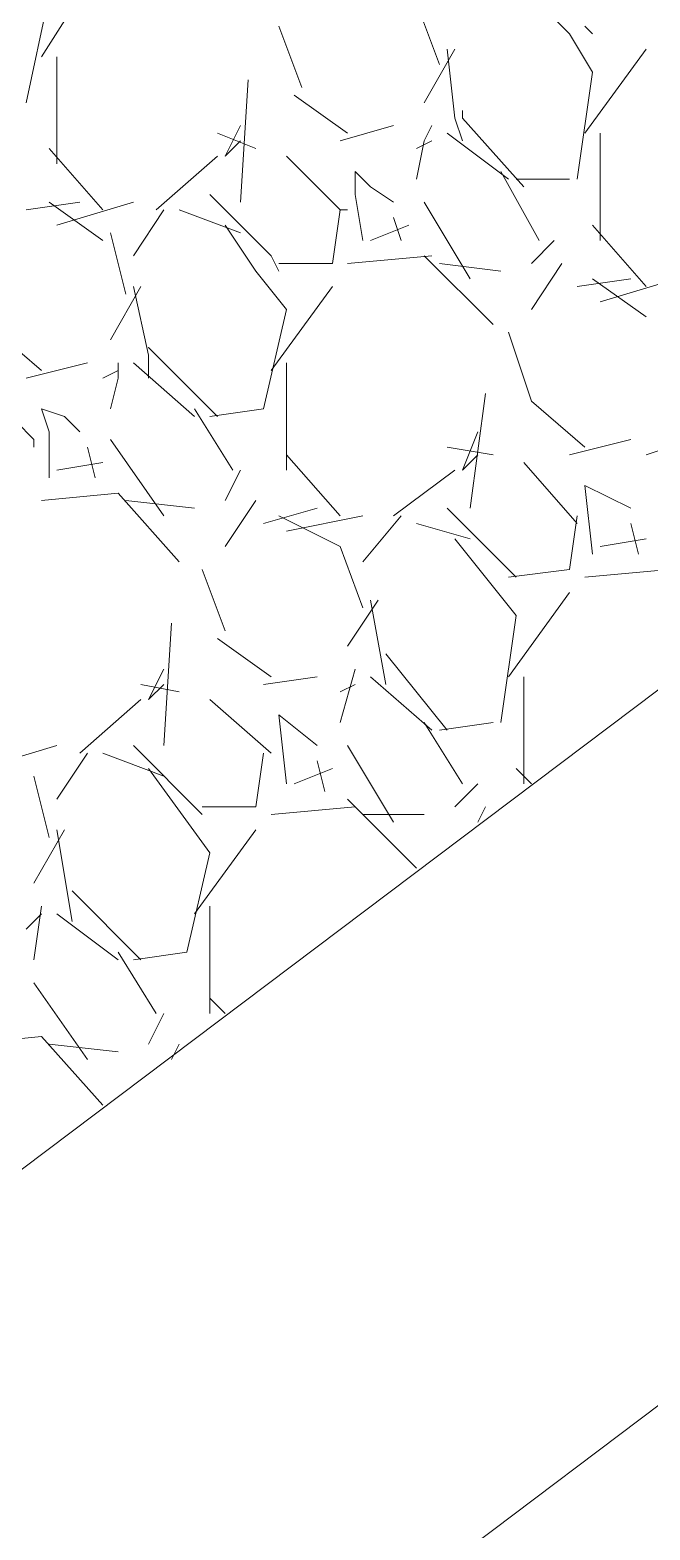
# Model space of a CAD drawing. Header units: metres. Extents: x 536440 to 536837, y 1836560 to 1836836.
# Drawn here: x 536593.825 to 536594.635, y 1836692.145 to 1836694.105 of the extents above; entities that cross this region are included whole.
import ezdxf

# ---------------------------------------------------------------- set-up
doc = ezdxf.new("R2010")
doc.units = ezdxf.units.M
doc.header["$MEASUREMENT"] = 0
doc.layers.add('Level 42', color=1, linetype='Continuous', lineweight=0)

msp = doc.modelspace()

# ---------------------------------------------------------------- linework, layer by layer
at = {"layer": 'Level 42', "color": 7, "linetype": 'Continuous', "lineweight": 0}
for p, q in [((536597.96, 1836695.74), (536592.85, 1836691.89)), ((536597.96, 1836695.74), (536592.85, 1836691.89)), ((536599.01, 1836695.6), (536592.7, 1836690.84)), ((536599.01, 1836695.6), (536592.7, 1836690.84)), ((536593.84, 1836694.07), (536593.91, 1836694.18)), ((536593.84, 1836694.07), (536593.91, 1836694.18)), ((536593.82, 1836694.01), (536593.85, 1836694.15)), ((536593.82, 1836694.01), (536593.85, 1836694.15)), ((536594.53, 1836694.1), (536594.48, 1836694.15)), ((536594.53, 1836694.1), (536594.48, 1836694.15)), ((536594.36, 1836694.06), (536594.33, 1836694.14)), ((536594.36, 1836694.06), (536594.33, 1836694.14)), ((536594.18, 1836694.03), (536594.15, 1836694.11)), ((536594.18, 1836694.03), (536594.15, 1836694.11)), ((536594.56, 1836694.1), (536594.55, 1836694.11)), ((536594.56, 1836694.1), (536594.55, 1836694.11)), ((536594.56, 1836694.05), (536594.53, 1836694.1)), ((536594.56, 1836694.05), (536594.53, 1836694.1)), ((536593.86, 1836693.93), (536593.86, 1836694.07)), ((536593.86, 1836693.93), (536593.86, 1836694.07)), ((536594.34, 1836694.01), (536594.38, 1836694.08)), ((536594.34, 1836694.01), (536594.38, 1836694.08)), ((536594.37, 1836694.08), (536594.38, 1836693.99)), ((536594.37, 1836694.08), (536594.38, 1836693.99)), ((536594.55, 1836693.97), (536594.63, 1836694.08)), ((536594.55, 1836693.97), (536594.63, 1836694.08)), ((536594.54, 1836693.91), (536594.56, 1836694.05)), ((536594.54, 1836693.91), (536594.56, 1836694.05)), ((536594.11, 1836694.04), (536594.1, 1836693.88)), ((536594.11, 1836694.04), (536594.1, 1836693.88)), ((536594.24, 1836693.97), (536594.17, 1836694.02)), ((536594.24, 1836693.97), (536594.17, 1836694.02)), ((536594.38, 1836693.99), (536594.39, 1836693.96)), ((536594.38, 1836693.99), (536594.39, 1836693.96)), ((536594.39, 1836694), (536594.39, 1836693.99)), ((536594.39, 1836694), (536594.39, 1836693.99)), ((536594.39, 1836694), (536594.39, 1836693.99)), ((536594.39, 1836694), (536594.39, 1836693.99)), ((536594.39, 1836693.99), (536594.47, 1836693.9)), ((536594.39, 1836693.99), (536594.47, 1836693.9)), ((536594.39, 1836693.99), (536594.47, 1836693.9)), ((536594.39, 1836693.99), (536594.47, 1836693.9)), ((536594.07, 1836693.97), (536594.12, 1836693.95)), ((536594.07, 1836693.97), (536594.12, 1836693.95)), ((536594.08, 1836693.94), (536594.1, 1836693.98)), ((536594.08, 1836693.94), (536594.1, 1836693.98)), ((536594.3, 1836693.98), (536594.23, 1836693.96)), ((536594.3, 1836693.98), (536594.23, 1836693.96)), ((536594.35, 1836693.98), (536594.34, 1836693.96)), ((536594.35, 1836693.98), (536594.34, 1836693.96)), ((536594.37, 1836693.97), (536594.45, 1836693.91)), ((536594.37, 1836693.97), (536594.45, 1836693.91)), ((536594.57, 1836693.83), (536594.57, 1836693.97)), ((536594.57, 1836693.83), (536594.57, 1836693.97)), ((536593.92, 1836693.87), (536593.85, 1836693.95)), ((536593.92, 1836693.87), (536593.85, 1836693.95)), ((536594.08, 1836693.94), (536594.1, 1836693.96)), ((536594.08, 1836693.94), (536594.1, 1836693.96)), ((536594.34, 1836693.96), (536594.33, 1836693.91)), ((536594.33, 1836693.95), (536594.35, 1836693.96)), ((536594.34, 1836693.96), (536594.33, 1836693.91)), ((536594.33, 1836693.95), (536594.35, 1836693.96)), ((536594.07, 1836693.94), (536593.99, 1836693.87)), ((536594.07, 1836693.94), (536593.99, 1836693.87)), ((536594.16, 1836693.94), (536594.23, 1836693.87)), ((536594.16, 1836693.94), (536594.23, 1836693.87)), ((536594.25, 1836693.89), (536594.25, 1836693.92)), ((536594.25, 1836693.92), (536594.27, 1836693.9)), ((536594.25, 1836693.89), (536594.25, 1836693.92)), ((536594.25, 1836693.92), (536594.27, 1836693.9)), ((536594.44, 1836693.92), (536594.49, 1836693.83)), ((536594.44, 1836693.92), (536594.49, 1836693.83)), ((536594.27, 1836693.9), (536594.3, 1836693.88)), ((536594.27, 1836693.9), (536594.3, 1836693.88)), ((536594.46, 1836693.91), (536594.53, 1836693.91)), ((536594.46, 1836693.91), (536594.53, 1836693.91)), ((536593.89, 1836693.88), (536593.82, 1836693.87)), ((536593.89, 1836693.88), (536593.82, 1836693.87)), ((536593.92, 1836693.83), (536593.85, 1836693.88)), ((536593.92, 1836693.83), (536593.85, 1836693.88)), ((536593.96, 1836693.88), (536593.86, 1836693.85)), ((536593.96, 1836693.88), (536593.86, 1836693.85)), ((536594.14, 1836693.81), (536594.06, 1836693.89)), ((536594.14, 1836693.81), (536594.06, 1836693.89)), ((536594.26, 1836693.83), (536594.25, 1836693.89)), ((536594.26, 1836693.83), (536594.25, 1836693.89)), ((536594.34, 1836693.88), (536594.4, 1836693.78)), ((536594.34, 1836693.88), (536594.4, 1836693.78)), ((536594, 1836693.87), (536593.96, 1836693.81)), ((536594, 1836693.87), (536593.96, 1836693.81)), ((536594.1, 1836693.84), (536594.02, 1836693.87)), ((536594.1, 1836693.84), (536594.02, 1836693.87)), ((536594.23, 1836693.87), (536594.22, 1836693.8)), ((536594.23, 1836693.87), (536594.22, 1836693.8)), ((536594.23, 1836693.87), (536594.24, 1836693.87)), ((536594.23, 1836693.87), (536594.24, 1836693.87)), ((536594.3, 1836693.86), (536594.31, 1836693.83)), ((536594.3, 1836693.86), (536594.31, 1836693.83)), ((536593.95, 1836693.76), (536593.93, 1836693.84)), ((536593.95, 1836693.76), (536593.93, 1836693.84)), ((536594.12, 1836693.79), (536594.08, 1836693.85)), ((536594.12, 1836693.79), (536594.08, 1836693.85)), ((536594.32, 1836693.85), (536594.27, 1836693.83)), ((536594.32, 1836693.85), (536594.27, 1836693.83)), ((536594.63, 1836693.77), (536594.56, 1836693.85)), ((536594.63, 1836693.77), (536594.56, 1836693.85)), ((536594.48, 1836693.8), (536594.51, 1836693.83)), ((536594.48, 1836693.8), (536594.51, 1836693.83)), ((536594.15, 1836693.79), (536594.14, 1836693.81)), ((536594.15, 1836693.79), (536594.14, 1836693.81)), ((536594.22, 1836693.8), (536594.15, 1836693.8)), ((536594.22, 1836693.8), (536594.15, 1836693.8)), ((536594.24, 1836693.8), (536594.35, 1836693.81)), ((536594.24, 1836693.8), (536594.35, 1836693.81)), ((536594.34, 1836693.81), (536594.43, 1836693.72)), ((536594.34, 1836693.81), (536594.43, 1836693.72)), ((536594.36, 1836693.8), (536594.44, 1836693.79)), ((536594.36, 1836693.8), (536594.44, 1836693.79)), ((536594.48, 1836693.74), (536594.52, 1836693.8)), ((536594.48, 1836693.74), (536594.52, 1836693.8)), ((536594.16, 1836693.74), (536594.12, 1836693.79)), ((536594.16, 1836693.74), (536594.12, 1836693.79)), ((536594.61, 1836693.78), (536594.54, 1836693.77)), ((536594.61, 1836693.78), (536594.54, 1836693.77)), ((536594.63, 1836693.73), (536594.56, 1836693.78)), ((536594.63, 1836693.73), (536594.56, 1836693.78)), ((536594.67, 1836693.78), (536594.57, 1836693.75)), ((536594.67, 1836693.78), (536594.57, 1836693.75)), ((536593.93, 1836693.7), (536593.97, 1836693.77)), ((536593.93, 1836693.7), (536593.97, 1836693.77)), ((536593.96, 1836693.77), (536593.98, 1836693.68)), ((536593.96, 1836693.77), (536593.98, 1836693.68)), ((536594.14, 1836693.66), (536594.22, 1836693.77)), ((536594.14, 1836693.66), (536594.22, 1836693.77)), ((536594.13, 1836693.61), (536594.16, 1836693.74)), ((536594.13, 1836693.61), (536594.16, 1836693.74)), ((536593.84, 1836693.66), (536593.77, 1836693.72)), ((536593.84, 1836693.66), (536593.77, 1836693.72)), ((536594.48, 1836693.62), (536594.45, 1836693.71)), ((536594.48, 1836693.62), (536594.45, 1836693.71)), ((536593.98, 1836693.69), (536594.07, 1836693.6)), ((536593.98, 1836693.69), (536594.07, 1836693.6)), ((536593.98, 1836693.69), (536594.07, 1836693.6)), ((536593.98, 1836693.69), (536594.07, 1836693.6)), ((536593.98, 1836693.68), (536593.98, 1836693.65)), ((536593.98, 1836693.68), (536593.98, 1836693.65)), ((536593.9, 1836693.67), (536593.82, 1836693.65)), ((536593.9, 1836693.67), (536593.82, 1836693.65)), ((536593.92, 1836693.65), (536593.94, 1836693.66)), ((536593.92, 1836693.65), (536593.94, 1836693.66)), ((536593.94, 1836693.67), (536593.94, 1836693.65)), ((536593.94, 1836693.67), (536593.94, 1836693.65)), ((536593.96, 1836693.67), (536594.04, 1836693.6)), ((536593.96, 1836693.67), (536594.04, 1836693.6)), ((536594.16, 1836693.53), (536594.16, 1836693.67)), ((536594.16, 1836693.53), (536594.16, 1836693.67)), ((536593.76, 1836693.64), (536593.83, 1836693.57)), ((536593.76, 1836693.64), (536593.83, 1836693.57)), ((536593.94, 1836693.65), (536593.93, 1836693.61)), ((536593.94, 1836693.65), (536593.93, 1836693.61)), ((536594.42, 1836693.63), (536594.4, 1836693.48)), ((536594.42, 1836693.63), (536594.4, 1836693.48)), ((536594.55, 1836693.56), (536594.48, 1836693.62)), ((536594.55, 1836693.56), (536594.48, 1836693.62)), ((536593.85, 1836693.58), (536593.84, 1836693.61)), ((536593.84, 1836693.61), (536593.87, 1836693.6)), ((536593.85, 1836693.58), (536593.84, 1836693.61)), ((536593.84, 1836693.61), (536593.87, 1836693.6)), ((536593.87, 1836693.6), (536593.89, 1836693.58)), ((536593.87, 1836693.6), (536593.89, 1836693.58)), ((536594.04, 1836693.61), (536594.09, 1836693.53)), ((536594.04, 1836693.61), (536594.09, 1836693.53)), ((536594.06, 1836693.6), (536594.13, 1836693.61)), ((536594.06, 1836693.6), (536594.13, 1836693.61)), ((536593.85, 1836693.52), (536593.85, 1836693.58)), ((536593.85, 1836693.52), (536593.85, 1836693.58)), ((536594.39, 1836693.53), (536594.41, 1836693.58)), ((536594.39, 1836693.53), (536594.41, 1836693.58)), ((536593.83, 1836693.57), (536593.83, 1836693.56)), ((536593.83, 1836693.57), (536593.83, 1836693.56)), ((536593.9, 1836693.56), (536593.91, 1836693.52)), ((536593.9, 1836693.56), (536593.91, 1836693.52)), ((536593.93, 1836693.57), (536594, 1836693.47)), ((536593.93, 1836693.57), (536594, 1836693.47)), ((536594.37, 1836693.56), (536594.43, 1836693.55)), ((536594.37, 1836693.56), (536594.43, 1836693.55)), ((536594.61, 1836693.57), (536594.53, 1836693.55)), ((536594.61, 1836693.57), (536594.53, 1836693.55)), ((536594.63, 1836693.55), (536594.66, 1836693.56)), ((536594.63, 1836693.55), (536594.66, 1836693.56)), ((536593.92, 1836693.54), (536593.86, 1836693.53)), ((536593.92, 1836693.54), (536593.86, 1836693.53)), ((536594.23, 1836693.47), (536594.16, 1836693.55)), ((536594.23, 1836693.47), (536594.16, 1836693.55)), ((536594.39, 1836693.53), (536594.41, 1836693.55)), ((536594.39, 1836693.53), (536594.41, 1836693.55)), ((536594.47, 1836693.54), (536594.54, 1836693.46)), ((536594.47, 1836693.54), (536594.54, 1836693.46)), ((536594.08, 1836693.49), (536594.1, 1836693.53)), ((536594.08, 1836693.49), (536594.1, 1836693.53)), ((536594.38, 1836693.53), (536594.3, 1836693.47)), ((536594.38, 1836693.53), (536594.3, 1836693.47)), ((536593.84, 1836693.49), (536593.94, 1836693.5)), ((536593.84, 1836693.49), (536593.94, 1836693.5)), ((536593.94, 1836693.5), (536594.02, 1836693.41)), ((536593.94, 1836693.5), (536594.02, 1836693.41)), ((536594.56, 1836693.42), (536594.55, 1836693.51)), ((536594.55, 1836693.51), (536594.61, 1836693.48)), ((536594.56, 1836693.42), (536594.55, 1836693.51)), ((536594.55, 1836693.51), (536594.61, 1836693.48)), ((536593.95, 1836693.49), (536594.04, 1836693.48)), ((536593.95, 1836693.49), (536594.04, 1836693.48)), ((536594.08, 1836693.43), (536594.12, 1836693.49)), ((536594.08, 1836693.43), (536594.12, 1836693.49)), ((536594.2, 1836693.48), (536594.13, 1836693.46)), ((536594.2, 1836693.48), (536594.13, 1836693.46)), ((536594.46, 1836693.39), (536594.37, 1836693.48)), ((536594.46, 1836693.39), (536594.37, 1836693.48)), ((536594.23, 1836693.43), (536594.15, 1836693.47)), ((536594.23, 1836693.43), (536594.15, 1836693.47)), ((536594.26, 1836693.47), (536594.16, 1836693.45)), ((536594.26, 1836693.47), (536594.16, 1836693.45)), ((536594.31, 1836693.47), (536594.26, 1836693.41)), ((536594.31, 1836693.47), (536594.26, 1836693.41)), ((536594.4, 1836693.44), (536594.33, 1836693.46)), ((536594.4, 1836693.44), (536594.33, 1836693.46)), ((536594.54, 1836693.47), (536594.53, 1836693.4)), ((536594.54, 1836693.47), (536594.53, 1836693.4)), ((536594.61, 1836693.46), (536594.62, 1836693.42)), ((536594.61, 1836693.46), (536594.62, 1836693.42)), ((536594.26, 1836693.35), (536594.23, 1836693.43)), ((536594.26, 1836693.35), (536594.23, 1836693.43)), ((536594.46, 1836693.34), (536594.38, 1836693.44)), ((536594.46, 1836693.34), (536594.38, 1836693.44)), ((536594.63, 1836693.44), (536594.57, 1836693.43)), ((536594.63, 1836693.44), (536594.57, 1836693.43)), ((536594.08, 1836693.32), (536594.05, 1836693.4)), ((536594.08, 1836693.32), (536594.05, 1836693.4)), ((536594.53, 1836693.4), (536594.45, 1836693.39)), ((536594.53, 1836693.4), (536594.45, 1836693.39)), ((536594.55, 1836693.39), (536594.66, 1836693.4)), ((536594.55, 1836693.39), (536594.66, 1836693.4)), ((536594.45, 1836693.26), (536594.53, 1836693.37)), ((536594.45, 1836693.26), (536594.53, 1836693.37)), ((536594.24, 1836693.3), (536594.28, 1836693.36)), ((536594.24, 1836693.3), (536594.28, 1836693.36)), ((536594.27, 1836693.36), (536594.29, 1836693.25)), ((536594.27, 1836693.36), (536594.29, 1836693.25)), ((536594.01, 1836693.33), (536594, 1836693.17)), ((536594.01, 1836693.33), (536594, 1836693.17)), ((536594.44, 1836693.2), (536594.46, 1836693.34)), ((536594.44, 1836693.2), (536594.46, 1836693.34)), ((536594.14, 1836693.26), (536594.07, 1836693.31)), ((536594.14, 1836693.26), (536594.07, 1836693.31)), ((536594.29, 1836693.29), (536594.37, 1836693.19)), ((536594.29, 1836693.29), (536594.37, 1836693.19)), ((536594.29, 1836693.29), (536594.37, 1836693.19)), ((536594.29, 1836693.29), (536594.37, 1836693.19)), ((536593.98, 1836693.23), (536594, 1836693.27)), ((536593.98, 1836693.23), (536594, 1836693.27)), ((536594.25, 1836693.27), (536594.23, 1836693.2)), ((536594.25, 1836693.27), (536594.23, 1836693.2)), ((536593.97, 1836693.25), (536594.02, 1836693.24)), ((536593.97, 1836693.25), (536594.02, 1836693.24)), ((536593.98, 1836693.23), (536594, 1836693.25)), ((536593.98, 1836693.23), (536594, 1836693.25)), ((536594.2, 1836693.26), (536594.13, 1836693.25)), ((536594.2, 1836693.26), (536594.13, 1836693.25)), ((536594.23, 1836693.24), (536594.25, 1836693.25)), ((536594.23, 1836693.24), (536594.25, 1836693.25)), ((536594.27, 1836693.26), (536594.35, 1836693.19)), ((536594.27, 1836693.26), (536594.35, 1836693.19)), ((536594.47, 1836693.12), (536594.47, 1836693.26)), ((536594.47, 1836693.12), (536594.47, 1836693.26)), ((536593.97, 1836693.23), (536593.89, 1836693.16)), ((536593.97, 1836693.23), (536593.89, 1836693.16)), ((536594.06, 1836693.23), (536594.14, 1836693.16)), ((536594.06, 1836693.23), (536594.14, 1836693.16)), ((536594.16, 1836693.12), (536594.15, 1836693.21)), ((536594.15, 1836693.21), (536594.2, 1836693.17)), ((536594.16, 1836693.12), (536594.15, 1836693.21)), ((536594.15, 1836693.21), (536594.2, 1836693.17)), ((536594.34, 1836693.2), (536594.39, 1836693.12)), ((536594.34, 1836693.2), (536594.39, 1836693.12)), ((536594.36, 1836693.19), (536594.43, 1836693.2)), ((536594.36, 1836693.19), (536594.43, 1836693.2)), ((536593.86, 1836693.17), (536593.76, 1836693.14)), ((536593.86, 1836693.17), (536593.76, 1836693.14)), ((536594.05, 1836693.08), (536593.96, 1836693.17)), ((536594.05, 1836693.08), (536593.96, 1836693.17)), ((536594.24, 1836693.17), (536594.3, 1836693.07)), ((536594.24, 1836693.17), (536594.3, 1836693.07)), ((536593.9, 1836693.16), (536593.86, 1836693.1)), ((536593.9, 1836693.16), (536593.86, 1836693.1)), ((536594, 1836693.13), (536593.92, 1836693.16)), ((536594, 1836693.13), (536593.92, 1836693.16)), ((536594.13, 1836693.16), (536594.12, 1836693.09)), ((536594.13, 1836693.16), (536594.12, 1836693.09)), ((536594.2, 1836693.15), (536594.21, 1836693.11)), ((536594.2, 1836693.15), (536594.21, 1836693.11)), ((536593.85, 1836693.05), (536593.83, 1836693.13)), ((536593.85, 1836693.05), (536593.83, 1836693.13)), ((536594.06, 1836693.03), (536593.98, 1836693.14)), ((536594.06, 1836693.03), (536593.98, 1836693.14)), ((536594.22, 1836693.14), (536594.17, 1836693.12)), ((536594.22, 1836693.14), (536594.17, 1836693.12)), ((536594.48, 1836693.12), (536594.46, 1836693.14)), ((536594.48, 1836693.12), (536594.46, 1836693.14)), ((536594.38, 1836693.09), (536594.41, 1836693.12)), ((536594.38, 1836693.09), (536594.41, 1836693.12)), ((536594.12, 1836693.09), (536594.05, 1836693.09)), ((536594.12, 1836693.09), (536594.05, 1836693.09)), ((536594.14, 1836693.08), (536594.25, 1836693.09)), ((536594.14, 1836693.08), (536594.25, 1836693.09)), ((536594.24, 1836693.1), (536594.33, 1836693.01)), ((536594.24, 1836693.1), (536594.33, 1836693.01)), ((536594.41, 1836693.07), (536594.42, 1836693.09)), ((536594.41, 1836693.07), (536594.42, 1836693.09)), ((536594.26, 1836693.08), (536594.34, 1836693.08)), ((536594.26, 1836693.08), (536594.34, 1836693.08)), ((536593.83, 1836692.99), (536593.87, 1836693.06)), ((536593.83, 1836692.99), (536593.87, 1836693.06)), ((536593.86, 1836693.06), (536593.88, 1836692.94)), ((536593.86, 1836693.06), (536593.88, 1836692.94)), ((536594.04, 1836692.95), (536594.12, 1836693.06)), ((536594.04, 1836692.95), (536594.12, 1836693.06)), ((536594.03, 1836692.9), (536594.06, 1836693.03)), ((536594.03, 1836692.9), (536594.06, 1836693.03)), ((536593.88, 1836692.98), (536593.97, 1836692.89)), ((536593.88, 1836692.98), (536593.97, 1836692.89)), ((536593.88, 1836692.98), (536593.97, 1836692.89)), ((536593.88, 1836692.98), (536593.97, 1836692.89)), ((536593.84, 1836692.96), (536593.83, 1836692.89)), ((536593.84, 1836692.96), (536593.83, 1836692.89)), ((536594.06, 1836692.82), (536594.06, 1836692.96)), ((536594.06, 1836692.82), (536594.06, 1836692.96)), ((536593.82, 1836692.93), (536593.84, 1836692.95)), ((536593.82, 1836692.93), (536593.84, 1836692.95)), ((536593.86, 1836692.95), (536593.94, 1836692.89)), ((536593.86, 1836692.95), (536593.94, 1836692.89)), ((536593.94, 1836692.9), (536593.99, 1836692.82)), ((536593.94, 1836692.9), (536593.99, 1836692.82)), ((536593.96, 1836692.89), (536594.03, 1836692.9)), ((536593.96, 1836692.89), (536594.03, 1836692.9)), ((536593.83, 1836692.86), (536593.9, 1836692.76)), ((536593.83, 1836692.86), (536593.9, 1836692.76)), ((536594.08, 1836692.82), (536594.06, 1836692.84)), ((536594.08, 1836692.82), (536594.06, 1836692.84)), ((536593.98, 1836692.78), (536594, 1836692.82)), ((536593.98, 1836692.78), (536594, 1836692.82)), ((536593.74, 1836692.78), (536593.84, 1836692.79)), ((536593.74, 1836692.78), (536593.84, 1836692.79)), ((536593.84, 1836692.79), (536593.92, 1836692.7)), ((536593.84, 1836692.79), (536593.92, 1836692.7)), ((536593.85, 1836692.78), (536593.94, 1836692.77)), ((536593.85, 1836692.78), (536593.94, 1836692.77)), ((536594.01, 1836692.76), (536594.02, 1836692.78)), ((536594.01, 1836692.76), (536594.02, 1836692.78))]:
    msp.add_line(p, q, dxfattribs=at)
for p in [(536594.23, 1836693.87), (536594.23, 1836693.87), (536593.98, 1836693.69), (536593.98, 1836693.69), (536593.98, 1836693.69), (536593.98, 1836693.69)]:
    msp.add_point(p, dxfattribs=at)

doc.saveas('drawing.dxf')
